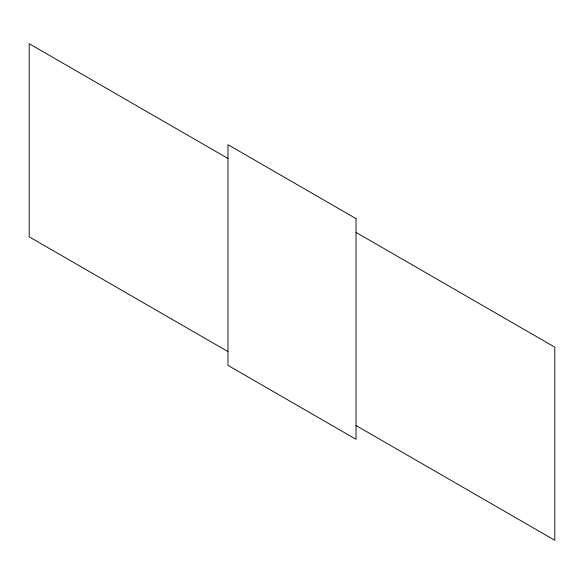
<?xml version="1.0" encoding="UTF-8"?>
<svg xmlns="http://www.w3.org/2000/svg" width="584" height="584" viewBox="0 0 584 584"><rect width="100%" height="100%" fill="white"/><g stroke="black" fill="none" stroke-linecap="round" stroke-linejoin="round"><path stroke-width="0.88" d="M227.972 158.483L29.2 43.72L29.2 236.827L227.972 351.59M356.028 232.41L554.8 347.173L554.8 540.28L356.028 425.517M356.028 218.62L227.972 144.686L227.972 365.38L356.028 439.314L356.028 218.62"/></g></svg>
